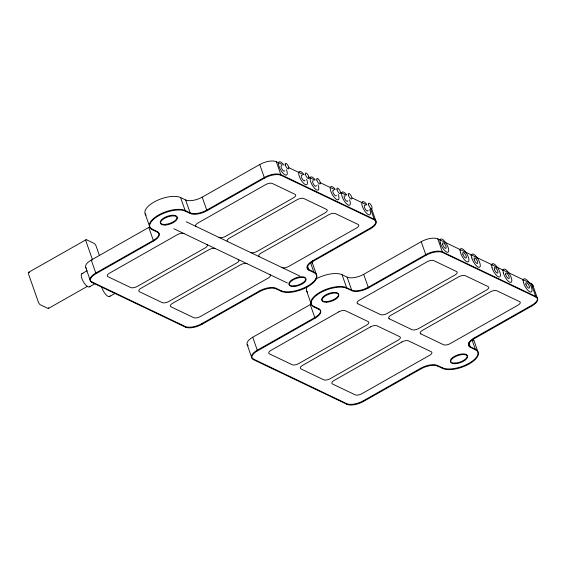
<?xml version="1.0" encoding="UTF-8"?>
<svg xmlns="http://www.w3.org/2000/svg" width="566" height="566" viewBox="0 0 566 566"><rect width="100%" height="100%" fill="white"/><g stroke="black" fill="none" stroke-linecap="round" stroke-linejoin="round"><path stroke-width="0.85" d="M28.519 272.359L86.053 239.736M86.315 268.256A12.636 5.363 -19.3 0 1 91.26 260.063L148.787 227.44A12.636 5.363 -19.3 0 0 149.686 226.902M146.148 215.151A20.213 8.575 -19.3 0 1 155.593 201.213A20.213 8.575 -19.3 0 1 180.582 197.541L185.627 199.954A12.636 5.363 -19.3 0 0 202.211 197.145L259.744 164.522A12.636 5.363 -19.3 0 1 276.321 161.706L282.158 164.501M81.879 273.711L87.107 270.739M310.394 262.277L314.024 272.642A20.213 8.575 -19.3 0 1 307.685 286.785A20.213 8.575 -19.3 0 1 281.153 291.285L276.109 288.872A12.636 5.363 -19.3 0 0 259.525 291.688L201.991 324.311A12.636 5.363 -19.3 0 1 185.415 327.12L92.06 282.505A12.636 5.363 -19.3 0 1 96.022 273.668L153.556 241.045A12.636 5.363 -19.3 0 0 157.518 232.202L157.291 231.558L152.247 229.145A20.213 8.575 -19.3 0 1 158.593 215.002A20.213 8.575 -19.3 0 1 185.117 210.502L190.169 212.915A12.636 5.363 -19.3 0 0 206.746 210.099L264.28 177.476A12.636 5.363 -19.3 0 1 280.863 174.668L374.218 219.283A12.636 5.363 -19.3 0 1 370.249 228.119L312.722 260.742A12.636 5.363 -19.3 0 0 308.753 269.586L313.797 271.998A20.213 8.575 -19.3 0 1 307.458 286.141A20.213 8.575 -19.3 0 1 280.927 290.641L275.875 288.228A12.636 5.363 -19.3 0 0 259.299 291.037L201.765 323.66A12.636 5.363 -19.3 0 1 185.188 326.476L91.826 281.861A12.636 5.363 -19.3 0 1 95.796 273.017L153.329 240.394A12.636 5.363 -19.3 0 0 157.291 231.558M157.518 232.202L152.473 229.789A20.213 8.575 -19.3 0 1 158.82 215.646A20.213 8.575 -19.3 0 1 185.351 211.153L190.395 213.559A12.636 5.363 -19.3 0 0 206.972 210.75L264.506 178.127A12.636 5.363 -19.3 0 1 281.09 175.319L374.444 219.926A12.636 5.363 -19.3 0 1 370.475 228.77L312.948 261.393A12.636 5.363 -19.3 0 0 308.979 270.23L314.024 272.642M48.421 308.442L87.546 286.262M89.386 286.877L95.364 283.488M109.571 296.527L115.549 293.138M248.248 345.776A12.636 5.363 -19.3 0 1 252.74 337.23L310.267 304.607A12.636 5.363 -19.3 0 0 311.166 304.069M315.531 279.215A20.213 8.575 -19.3 0 1 342.062 274.715L347.107 277.128A12.636 5.363 -19.3 0 0 363.69 274.312L421.224 241.689A12.636 5.363 -19.3 0 1 437.801 238.88L531.156 283.495A12.636 5.363 -19.3 0 1 532.839 286.693M444.897 243.076L445.668 242.637M472.157 340.258L475.504 349.816A20.213 8.575 -19.3 0 1 469.164 363.959A20.213 8.575 -19.3 0 1 442.633 368.459L437.589 366.046A12.636 5.363 -19.3 0 0 421.005 368.855L363.471 401.478A12.636 5.363 -19.3 0 1 346.894 404.294L253.54 359.679A12.636 5.363 -19.3 0 1 257.502 350.835L315.036 318.212A12.636 5.363 -19.3 0 0 318.998 309.376L318.771 308.725L313.727 306.312A20.213 8.575 -19.3 0 1 320.073 292.169A20.213 8.575 -19.3 0 1 346.597 287.67L351.649 290.082A12.636 5.363 -19.3 0 0 368.225 287.273L425.759 254.65A12.636 5.363 -19.3 0 1 442.343 251.835L535.698 296.45A12.636 5.363 -19.3 0 1 531.729 305.293L474.202 337.916A12.636 5.363 -19.3 0 0 470.233 346.753L475.277 349.165A20.213 8.575 -19.3 0 1 468.938 363.308A20.213 8.575 -19.3 0 1 442.407 367.808L437.355 365.395A12.636 5.363 -19.3 0 0 420.779 368.211L363.245 400.834A12.636 5.363 -19.3 0 1 346.668 403.643L253.306 359.028A12.636 5.363 -19.3 0 1 257.275 350.191L314.809 317.568A12.636 5.363 -19.3 0 0 318.771 308.725M318.998 309.376L313.953 306.963A20.213 8.575 -19.3 0 1 320.299 292.82A20.213 8.575 -19.3 0 1 346.831 288.32L351.875 290.733A12.636 5.363 -19.3 0 0 368.452 287.917L425.986 255.294A12.636 5.363 -19.3 0 1 442.57 252.486L535.924 297.1A12.636 5.363 -19.3 0 1 531.955 305.937L474.428 338.56A12.636 5.363 -19.3 0 0 470.459 347.404L475.504 349.816M459.443 250.023L460.215 249.592M465.082 252.719L465.853 252.287M470.799 255.45L471.57 255.011M476.438 258.146L477.209 257.714M490.984 265.1L491.755 264.662M496.623 267.796L497.394 267.357M502.332 270.527L503.103 270.088M507.978 273.222L508.749 272.784M522.517 280.17L523.288 279.731M528.163 282.866L528.934 282.427M288.724 167.635L303.305 174.604M308.413 177.045L314.979 180.179M320.08 182.62L334.669 189.596M340.506 192.383L346.342 195.171M352.172 197.959L366.761 204.927M186.2 221.752L299.739 276.017M357.776 303.744L380.479 314.597A5.052 2.144 -19.3 0 0 387.116 313.472L454.915 275.026A5.052 2.144 -19.3 0 0 456.507 271.489L433.797 260.636A5.052 2.144 -19.3 0 0 427.167 261.761L359.36 300.213A5.052 2.144 -19.3 0 0 357.776 303.744L357.585 303.588M389.274 318.8L412.02 329.674A5.052 2.144 -19.3 0 0 418.656 328.549L486.456 290.096A5.052 2.144 -19.3 0 0 488.048 286.559L465.337 275.706A5.052 2.144 -19.3 0 0 458.701 276.831L390.901 315.283A5.052 2.144 -19.3 0 0 389.316 318.821L389.139 318.672M420.849 333.89L443.56 344.744A5.052 2.144 -19.3 0 0 450.189 343.619L517.996 305.166A5.052 2.144 -19.3 0 0 519.581 301.636L496.877 290.783A5.052 2.144 -19.3 0 0 490.241 291.907L422.441 330.353A5.052 2.144 -19.3 0 0 420.849 333.89L420.651 333.714M173.875 228.742L287.415 283.007M29.489 272.621L29.015 272.395A2.526 0.899 60.4 0 0 28.505 273.951L38.339 302.032A2.526 0.899 60.4 0 0 40.356 304.791L47.926 308.406A2.526 0.899 60.4 0 0 48.619 307.607M259.186 256.561L259.362 256.716A5.052 2.144 -19.3 0 1 260.961 253.186L328.761 214.733A5.052 2.144 -19.3 0 1 335.397 213.608L358.101 224.461A5.052 2.144 -19.3 0 1 356.516 227.999L288.71 266.452A5.052 2.144 -19.3 0 1 282.08 267.577M227.631 241.477L227.822 241.64A5.052 2.144 -19.3 0 1 229.421 238.116L297.221 199.664A5.052 2.144 -19.3 0 1 303.857 198.539L326.561 209.392A5.052 2.144 -19.3 0 1 324.976 212.929L257.176 251.375A5.052 2.144 -19.3 0 1 250.54 252.5M247.172 344.553L251.707 357.514M85.692 267.385L90.227 280.34M532.762 285.009L537.297 297.971M531.156 283.495L535.924 297.1M531.729 305.293L531.955 305.937M474.202 337.916L474.428 338.56M477.838 351.599L473.303 338.638A20.213 8.575 -19.3 0 1 473.586 340.364M437.801 238.88L442.57 252.486M468.818 342.706L470.459 347.404M421.224 241.689L425.986 255.294M442.407 367.808L442.633 368.459M437.355 365.395L437.589 366.046M371.565 208.649L375.817 220.797M370.532 208.755L374.444 219.926M420.779 368.211L421.005 368.855M370.249 228.119L370.475 228.77M363.69 274.312L368.452 287.917M347.107 277.128L351.875 290.733M342.062 274.715L346.831 288.32M363.245 400.834L363.471 401.478M312.722 260.742L312.948 261.393M316.359 274.425L311.824 261.471A20.213 8.575 -19.3 0 1 312.107 263.197M276.321 161.706L281.09 175.319M307.338 265.539L308.979 270.23M313.727 306.312L313.953 306.963M346.668 403.643L346.894 404.294M306.623 290.924L311.166 303.885M310.267 304.607L315.036 318.212M259.744 164.522L264.506 178.127M280.927 290.641L281.153 291.285M275.875 288.228L276.109 288.872M259.299 291.037L259.525 291.688M252.74 337.23L257.502 350.835M202.211 197.145L206.972 210.75M253.306 359.028L253.54 359.679M185.627 199.954L190.395 213.559M180.582 197.541L185.351 211.153M201.765 323.66L201.991 324.311M152.247 229.145L152.473 229.789M185.188 326.476L185.415 327.12M145.144 213.757L149.686 226.711M148.787 227.44L153.556 241.045M99.206 254.926L96.135 246.153A2.526 0.899 60.4 0 0 94.112 243.387L86.541 239.772A2.526 0.899 60.4 0 0 86.039 241.328L92.598 260.049M91.26 260.063L96.022 273.668M91.826 281.861L92.06 282.505M196.296 226.577A5.052 2.144 -19.3 0 1 197.881 223.039L265.687 184.594A5.052 2.144 -19.3 0 1 272.317 183.469L295.028 194.322A5.052 2.144 -19.3 0 1 293.436 197.852L225.636 236.305A5.052 2.144 -19.3 0 1 219 237.43M183.964 233.567A5.052 2.144 -19.3 0 0 177.335 234.692L109.528 273.145A5.052 2.144 -19.3 0 0 107.943 276.675L130.647 287.528A5.052 2.144 -19.3 0 0 137.283 286.403L205.09 247.958A5.052 2.144 -19.3 0 0 206.675 244.42M215.505 248.637A5.052 2.144 -19.3 0 0 208.875 249.762L141.068 288.214A5.052 2.144 -19.3 0 0 139.484 291.752L162.187 302.605A5.052 2.144 -19.3 0 0 168.824 301.48L236.623 263.027A5.052 2.144 -19.3 0 0 238.215 259.49M247.045 263.714A5.052 2.144 -19.3 0 0 240.409 264.838L172.609 303.284A5.052 2.144 -19.3 0 0 171.017 306.822L193.728 317.675A5.052 2.144 -19.3 0 0 200.364 316.55L268.164 278.097A5.052 2.144 -19.3 0 0 269.749 274.567M110.094 295.799A7.577 2.696 60.4 0 1 105.849 294.603A7.577 2.696 60.4 0 1 101.555 286.417M89.909 286.155A7.577 2.696 60.4 0 1 83.167 281.401A7.577 2.696 60.4 0 1 83.032 273.675M371.43 208.359A12.636 5.363 -19.3 0 1 371.36 209.526M367.985 210.34A3.155 1.125 60.4 0 1 366.372 210.396A3.155 1.125 60.4 0 1 364.384 206.823A3.155 1.125 60.4 0 1 365.346 205.607M316.252 185.422A3.155 1.125 60.4 0 1 314.823 185.839A3.155 1.125 60.4 0 1 312.715 182.344A3.155 1.125 60.4 0 1 313.472 180.816M336.423 195.447A3.155 1.125 60.4 0 1 333.586 193.636A3.155 1.125 60.4 0 1 333.657 190.459M304.904 180.193A3.155 1.125 60.4 0 1 302.131 178.707A3.155 1.125 60.4 0 1 302.124 175.389M284.705 170.727A3.155 1.125 60.4 0 1 281.797 168.795A3.155 1.125 60.4 0 1 282.08 165.817M347.8 200.689A3.155 1.125 60.4 0 1 346.13 200.697A3.155 1.125 60.4 0 1 344.17 197.032A3.155 1.125 60.4 0 1 345.317 196.069M317.986 184.728A7.577 2.696 60.4 0 1 316.026 189.603A7.577 2.696 60.4 0 1 310.041 179.196A7.577 2.696 60.4 0 1 315.043 179.62M369.711 209.448A7.577 2.696 60.4 0 1 367.751 214.316A7.577 2.696 60.4 0 1 361.759 203.916A7.577 2.696 60.4 0 1 366.768 204.34M349.526 199.805A7.577 2.696 60.4 0 1 347.566 204.673A7.577 2.696 60.4 0 1 341.574 194.265A7.577 2.696 60.4 0 1 346.583 194.697M338.171 194.379A7.577 2.696 60.4 0 1 336.211 199.246A7.577 2.696 60.4 0 1 330.226 188.839A7.577 2.696 60.4 0 1 335.228 189.27M306.63 179.309A7.577 2.696 60.4 0 1 304.529 184.07A7.577 2.696 60.4 0 1 298.657 173.422A7.577 2.696 60.4 0 1 304.14 174.781M286.446 169.659A7.577 2.696 60.4 0 1 284.344 174.427A7.577 2.696 60.4 0 1 278.472 163.779A7.577 2.696 60.4 0 1 283.955 165.138M307.628 292.325A20.213 8.575 -19.3 0 1 306.864 287.217M338.815 311.859L271.008 350.312A5.052 2.144 -19.3 0 0 269.423 353.849L292.134 364.702A5.052 2.144 -19.3 0 0 298.763 363.577L366.57 325.125A5.052 2.144 -19.3 0 0 368.155 321.587L345.444 310.734A5.052 2.144 -19.3 0 0 338.815 311.859M370.355 326.936L302.548 365.381A5.052 2.144 -19.3 0 0 300.963 368.919L323.667 379.772A5.052 2.144 -19.3 0 0 330.303 378.647L398.103 340.194A5.052 2.144 -19.3 0 0 399.695 336.664L376.984 325.811A5.052 2.144 -19.3 0 0 370.355 326.936M401.888 342.005L334.089 380.458A5.052 2.144 -19.3 0 0 332.504 383.989L355.207 394.842A5.052 2.144 -19.3 0 0 361.844 393.717L429.644 355.271A5.052 2.144 -19.3 0 0 431.228 351.734L408.525 340.881A5.052 2.144 -19.3 0 0 401.888 342.005M294.065 285.865A8.844 3.75 -19.3 0 0 305.739 278.486A8.844 3.75 -19.3 0 0 292.282 279.604A8.844 3.75 -19.3 0 0 294.065 285.865M165.385 224.369A8.844 3.75 -19.3 0 0 177.059 216.99A8.844 3.75 -19.3 0 0 163.602 218.108A8.844 3.75 -19.3 0 0 165.385 224.369M368.558 204.758A3.155 1.125 60.4 0 0 371.713 208.691A3.155 1.125 60.4 0 0 370.489 204.255A3.155 1.125 60.4 0 0 368.558 204.758M316.833 180.045A3.155 1.125 60.4 0 0 319.988 183.971A3.155 1.125 60.4 0 0 318.771 179.535A3.155 1.125 60.4 0 0 316.833 180.045M337.018 189.688A3.155 1.125 60.4 0 0 340.173 193.614A3.155 1.125 60.4 0 0 338.956 189.178A3.155 1.125 60.4 0 0 337.018 189.688M305.477 174.618A3.155 1.125 60.4 0 0 308.633 178.545A3.155 1.125 60.4 0 0 307.416 174.109A3.155 1.125 60.4 0 0 305.477 174.618M285.292 164.968A3.155 1.125 60.4 0 0 288.448 168.894A3.155 1.125 60.4 0 0 287.231 164.465A3.155 1.125 60.4 0 0 285.292 164.968M348.373 195.114A3.155 1.125 60.4 0 0 351.528 199.041A3.155 1.125 60.4 0 0 350.304 194.605A3.155 1.125 60.4 0 0 348.373 195.114M165.237 225.042A8.844 3.75 -19.3 0 0 177.328 217.818A8.844 3.75 -19.3 0 0 164.168 218.554A8.844 3.75 -19.3 0 0 165.237 225.042M293.917 286.538A8.844 3.75 -19.3 0 0 306.008 279.314A8.844 3.75 -19.3 0 0 292.848 280.05A8.844 3.75 -19.3 0 0 293.917 286.538M440.284 242.871A7.577 2.696 60.4 0 0 447.862 252.302A7.577 2.696 60.4 0 0 444.933 241.654A7.577 2.696 60.4 0 0 440.284 242.871M442.662 244.47A3.155 1.125 60.4 0 0 445.824 248.396A3.155 1.125 60.4 0 0 444.6 243.96A3.155 1.125 60.4 0 0 442.662 244.47M460.469 252.521A7.577 2.696 60.4 0 0 468.047 261.945A7.577 2.696 60.4 0 0 465.118 251.304A7.577 2.696 60.4 0 0 460.469 252.521M462.847 254.113A3.155 1.125 60.4 0 0 466.009 258.046A3.155 1.125 60.4 0 0 464.785 253.61A3.155 1.125 60.4 0 0 462.847 254.113M492.01 267.591A7.577 2.696 60.4 0 0 499.587 277.015A7.577 2.696 60.4 0 0 496.658 266.374A7.577 2.696 60.4 0 0 492.01 267.591M494.387 269.19A3.155 1.125 60.4 0 0 497.542 273.116A3.155 1.125 60.4 0 0 496.325 268.68A3.155 1.125 60.4 0 0 494.387 269.19M503.365 273.017A7.577 2.696 60.4 0 0 510.942 282.441A7.577 2.696 60.4 0 0 508.013 271.8A7.577 2.696 60.4 0 0 503.365 273.017M505.742 274.616A3.155 1.125 60.4 0 0 508.898 278.543A3.155 1.125 60.4 0 0 507.681 274.107A3.155 1.125 60.4 0 0 505.742 274.616M523.55 282.667A7.577 2.696 60.4 0 0 531.127 292.091A7.577 2.696 60.4 0 0 528.198 281.444A7.577 2.696 60.4 0 0 523.55 282.667M525.927 284.259A3.155 1.125 60.4 0 0 529.083 288.186A3.155 1.125 60.4 0 0 527.866 283.75A3.155 1.125 60.4 0 0 525.927 284.259M471.825 257.947A7.577 2.696 60.4 0 0 479.402 267.371A7.577 2.696 60.4 0 0 476.473 256.731A7.577 2.696 60.4 0 0 471.825 257.947M474.202 259.539A3.155 1.125 60.4 0 0 477.357 263.466A3.155 1.125 60.4 0 0 476.14 259.037A3.155 1.125 60.4 0 0 474.202 259.539M326.49 301.565A8.844 3.75 -19.3 0 0 338.581 294.341A8.844 3.75 -19.3 0 0 325.422 295.077A8.844 3.75 -19.3 0 0 326.49 301.565M326.716 302.216A8.844 3.75 -19.3 0 0 338.808 294.985A8.844 3.75 -19.3 0 0 325.648 295.721A8.844 3.75 -19.3 0 0 326.716 302.216M455.17 363.061A8.844 3.75 -19.3 0 0 467.261 355.837A8.844 3.75 -19.3 0 0 454.095 356.566A8.844 3.75 -19.3 0 0 455.17 363.061M455.397 363.705A8.844 3.75 -19.3 0 0 467.488 356.481A8.844 3.75 -19.3 0 0 454.328 357.217A8.844 3.75 -19.3 0 0 455.397 363.705"/></g></svg>
